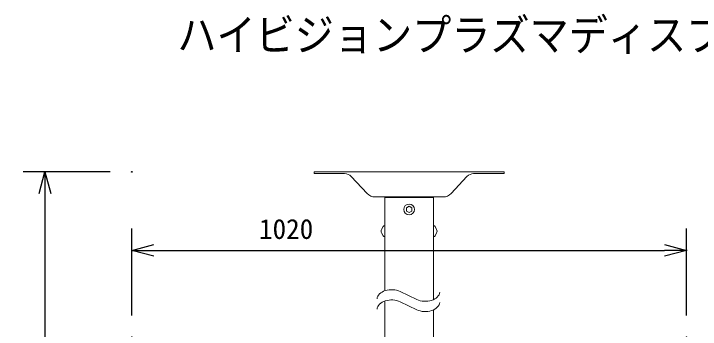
# Model space of a CAD drawing. Units: millimetres, scale not verified. Extents: x -63 to 62, y -57 to 57.
# Drawn here: x -50.6 to 12.6, y 27.7 to 56.8 of the extents above; entities that cross this region are included whole.
import ezdxf
from ezdxf.enums import TextEntityAlignment as Align

# ---------------------------------------------------------------- set-up
doc = ezdxf.new("R2010")
doc.units = ezdxf.units.MM
doc.header["$LTSCALE"] = 0.125
doc.header["$PDMODE"] = 32
doc.header["$PDSIZE"] = 0.0625
for name, color, linetype in [('0-0_0', 7, 'Continuous'), ('0-2_MOJI1', 7, 'Continuous'), ('0-4_DEFPOINTS', 7, 'Continuous'), ('0-6_SUNPO', 7, 'Continuous')]:
    doc.layers.add(name, color=color, linetype=linetype)
doc.layers.add('0-5_GAIKEI', color=1, linetype='Continuous', lineweight=18)
doc.styles.add('ＭＳ ゴシック', font='')
doc.styles.get('ＭＳ ゴシック').set_extended_font_data('MS Gothic')

# ---------------------------------------------------------------- blocks, each defined once
blk = doc.blocks.new('_OPEN30')
at = {"layer": '0-0_0'}
blk.add_line((0, 0), (-1, 0), dxfattribs=at)
blk.add_lwpolyline([(-1, 0.26795), (0, 0), (-1, -0.26795)], dxfattribs=at)
blk = doc.blocks.new('D10')
at = {"layer": '0-4_DEFPOINTS'}
for p in [(-39.5554, 48.9025), (-47.5554, 3.1864), (-39.5554, 3.1864)]:
    blk.add_point(p, dxfattribs=at)
at = {"layer": '0-6_SUNPO'}
for p, q in [((-41.5554, 48.9025), (-49.5554, 48.9025)), ((-47.5554, 46.9025), (-47.5554, 5.1864)), ((-41.5554, 3.1864), (-49.5554, 3.1864))]:
    blk.add_line(p, q, dxfattribs=at)
at = {"layer": '0-6_SUNPO', "xscale": 2, "yscale": 2}
for p, rotation in [((-47.5554, 48.9025), 90), ((-47.5554, 3.1864), 270)]:
    blk.add_blockref('_OPEN30', p, dxfattribs=dict(at, rotation=rotation))
at = {"layer": '0-6_SUNPO', "style": 'ＭＳ ゴシック'}
blk.add_text('11122～1422', height=1.833, rotation=90, dxfattribs=at).set_placement((-48.0554, 19.1694), align=Align.BOTTOM_LEFT)
blk = doc.blocks.new('D8')
at = {"layer": '0-4_DEFPOINTS'}
for p in [(11.4568, 41.6861), (-39.5432, 33.6861), (11.4568, 33.6861)]:
    blk.add_point(p, dxfattribs=at)
at = {"layer": '0-6_SUNPO'}
for p, q in [((-39.5432, 35.6861), (-39.5432, 43.6861)), ((11.4568, 35.6861), (11.4568, 43.6861)), ((-37.5432, 41.6861), (9.4568, 41.6861))]:
    blk.add_line(p, q, dxfattribs=at)
at = {"layer": '0-6_SUNPO', "xscale": 2, "yscale": 2, "rotation": 180}
blk.add_blockref('_OPEN30', (-39.5432, 41.6861), dxfattribs=at)
at = {"layer": '0-6_SUNPO', "xscale": 2, "yscale": 2}
blk.add_blockref('_OPEN30', (11.4568, 41.6861), dxfattribs=at)
at = {"layer": '0-6_SUNPO', "style": 'ＭＳ ゴシック'}
blk.add_text('1020', height=1.833, dxfattribs=at).set_placement((-27.8517, 42.1861), align=Align.BOTTOM_LEFT)

msp = doc.modelspace()

# ---------------------------------------------------------------- linework, layer by layer
at = {"layer": '0-5_GAIKEI'}
for p, q in [((-22.9406, 42.2271), (-22.9406, 42.0671)), ((-22.9406, 42.2271), (-5.4406, 42.2271)), ((-22.9406, 42.0671), (-20.1247, 42.0671)), ((-18.0565, 40.2443), (-19.511, 41.8006)), ((-10.3247, 40.2443), (-8.8701, 41.8006)), ((-8.2564, 42.0671), (-5.4406, 42.0671)), ((-5.4406, 42.2271), (-5.4406, 42.0671)), ((-17.3259, 39.9271), (-11.0553, 39.9271)), ((-16.4181, 39.8721), (-11.9631, 39.8721)), ((-16.4181, 39.8721), (-16.4181, 31.2896)), ((-16.4181, 39.8721), (-11.9631, 39.8721)), ((-16.2656, 39.9271), (-16.2656, 39.8721)), ((-12.1156, 39.9271), (-12.1156, 39.8721)), ((-11.9631, 39.8721), (-11.9631, 30.4677)), ((-14.4406, 38.9165), (-14.4406, 38.6278)), ((-14.4406, 38.6278), (-14.1906, 38.4835)), ((-14.1906, 38.4835), (-13.9406, 38.6278)), ((-13.9406, 38.9165), (-13.9406, 38.6278)), ((-16.4181, 37.2721), (-16.4487, 37.2721)), ((-11.9631, 37.2721), (-11.9325, 37.2721)), ((-16.5804, 37.194), (-16.7205, 36.9372)), ((-11.8008, 37.194), (-11.6607, 36.9372)), ((-16.5804, 36.3503), (-16.7205, 36.6071)), ((-16.4181, 36.2721), (-16.4487, 36.2721)), ((-11.9631, 36.2721), (-11.9325, 36.2721)), ((-11.8008, 36.3503), (-11.6607, 36.6071)), ((-13.4917, 30.4861), (-15.024, 31.2181)), ((-16.4181, 30.3463), (-16.4181, 27.0109)), ((-13.4917, 29.5428), (-15.024, 30.2748)), ((-11.9631, 29.5244), (-11.9631, 27.0109))]:
    msp.add_line(p, q, dxfattribs=at)
msp.add_lwpolyline([(-14.4406, 38.9165), (-14.1906, 39.0608), (-13.9406, 38.9165)], dxfattribs=at)
msp.add_circle((-14.1906, 38.7721), 0.5, dxfattribs=at)
for centre, radius, start, end in [((-20.1247, 41.2271), 0.84, 43.0632, 90), ((-8.2564, 41.2271), 0.84, 90, 136.9368), ((-17.3259, 40.9271), 1, 223.0632, 270), ((-11.0553, 40.9271), 1, 270, 316.9368), ((-16.4487, 37.1221), 0.15, 90, 151.37136), ((-11.9325, 37.1221), 0.15, 28.62864, 90), ((-16.4181, 36.7721), 0.3446, 151.37136, 208.62864), ((-11.9631, 36.7721), 0.3446, 331.37136, 28.62864), ((-16.4487, 36.4221), 0.15, 208.62864, 270), ((-11.9325, 36.4221), 0.15, 270, 331.37136)]:
    msp.add_arc(centre, radius, start, end, dxfattribs=at)
for centre, start_param, end_param in [((-15.808, 30.4997), 0.9418378, 3.0907675), ((-12.7076, 31.2046), 4.0834305, 6.2323602), ((-15.808, 29.5563), 0.9418378, 3.0907675), ((-12.7076, 30.2613), 4.0834305, 6.2323602)]:
    msp.add_ellipse(centre, major_axis=(1.3327, 0), ratio=0.666667, start_param=start_param, end_param=end_param, dxfattribs=at)

# ---------------------------------------------------------------- block references
at = {"layer": '0-6_SUNPO'}
for name in ['D10', 'D8']:
    msp.add_blockref(name, (-0.1474, -6.6754), dxfattribs=at)

# ---------------------------------------------------------------- texts
at = {"layer": '0-2_MOJI1', "style": 'ＭＳ ゴシック', "width": 0.9}
msp.add_text('ハイビジョンプラズマディスプレイ天吊り金具付', height=2.933, dxfattribs=at).set_placement((-35.5142, 52.4995), align=Align.BOTTOM_LEFT)

doc.saveas('drawing.dxf')
